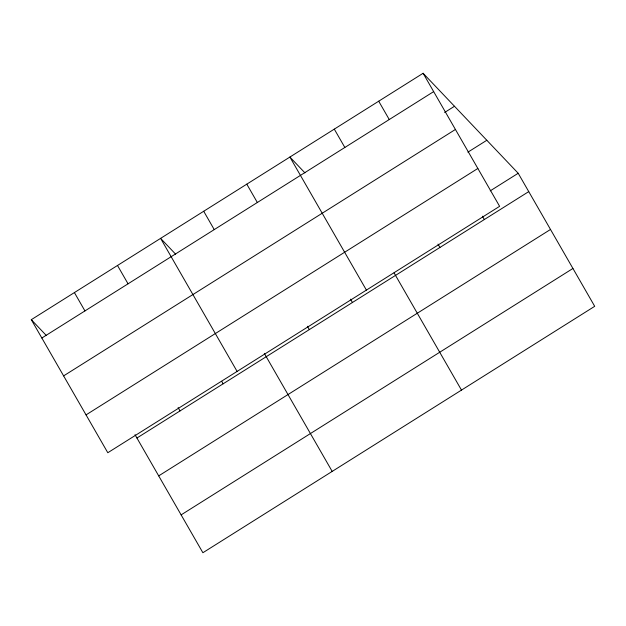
<?xml version="1.0" encoding="UTF-8"?>
<svg xmlns="http://www.w3.org/2000/svg" width="626" height="626" viewBox="0 0 626 626"><rect width="100%" height="100%" fill="white"/><g stroke="black" fill="none" stroke-linecap="round" stroke-linejoin="round"><path stroke-width="0.94" d="M423.113 73.273L499.618 206.322L107.805 452.731L31.3 319.683L423.113 73.273L518.195 173.269L594.7 306.317L202.887 552.727L135.013 434.687M41.848 338.024L433.662 91.615M444.617 112.477L454.492 106.271M63.617 375.882L455.423 129.465M467.904 152.165L486.817 140.271M86.044 414.882L477.849 168.464M490.236 190.852L518.195 173.269M136.93 438.02L528.743 191.611M158.699 475.877L550.504 229.46M181.125 514.877L572.931 268.468M304.932 172.862L289.893 157.048L366.406 290.104M175.632 254.179L160.6 238.365L237.105 371.414M31.3 319.683L46.332 335.497M482.419 216.205L484.336 219.538M378.707 101.201L389.255 119.543M438.012 244.132L439.929 247.466M334.3 129.128L344.848 147.47M394.083 272.889L461.487 390.1M350.505 299.158L352.422 302.499M246.793 184.154L257.341 202.495M307.405 326.263L309.322 329.597M203.7 211.259L214.241 229.601M264.313 353.369L332.187 471.409M221.69 381.312L223.13 383.808M117.5 265.471L128.048 283.813M178.113 407.581L180.03 410.914M74.4 292.577L84.948 310.919"/></g></svg>
